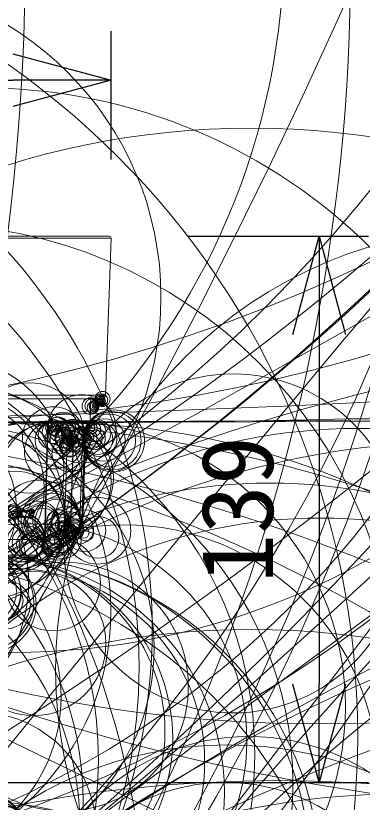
# Model space of a CAD drawing. Units: millimetres, scale not verified. Extents: x -3589 to 3594, y -1690 to 7220.
# Drawn here: x 4.23 to 13.05, y 27.98 to 48 of the extents above; entities that cross this region are included whole.
import ezdxf
from ezdxf.enums import TextEntityAlignment as Align

# ---------------------------------------------------------------- set-up
doc = ezdxf.new("R2010")
doc.units = ezdxf.units.MM
doc.header["$LTSCALE"] = 0.125
doc.layers.add('0-0_0', color=7, linetype='Continuous')
doc.layers.add('0-4_SUNPO', color=7, linetype='Continuous')
doc.layers.add('0-5_GAIKEI', color=1, linetype='Continuous', lineweight=18)
doc.styles.add('ＭＳ ゴシック', font='')
doc.styles.get('ＭＳ ゴシック').set_extended_font_data('MS Gothic')

# ---------------------------------------------------------------- blocks, each defined once
blk = doc.blocks.new('_Open30')
at = {"layer": '0-0_0'}
blk.add_line((0, 0), (-1, 0), dxfattribs=at)
blk.add_lwpolyline([(-1, 0.26795), (0, 0), (-1, -0.26795)], dxfattribs=at)
blk = doc.blocks.new('D1')
at = {"layer": '0-4_SUNPO'}
for p, q in [((183.7693, 357.8258), (183.7693, 361.0969)), ((200.1657, 357.8258), (200.1657, 361.0969)), ((186.2693, 359.8469), (197.6657, 359.8469))]:
    blk.add_line(p, q, dxfattribs=at)
at = {"layer": '0-4_SUNPO', "xscale": 2.5, "yscale": 2.5, "rotation": 180}
blk.add_blockref('_Open30', (183.7693, 359.8469), dxfattribs=at)
at = {"layer": '0-4_SUNPO', "xscale": 2.5, "yscale": 2.5}
blk.add_blockref('_Open30', (200.1657, 359.8469), dxfattribs=at)
at = {"layer": '0-4_SUNPO', "style": 'ＭＳ ゴシック'}
blk.add_text('φ164', height=1.833, dxfattribs=at).set_placement((188.8425, 360.4719), align=Align.BOTTOM_LEFT)
blk = doc.blocks.new('D2')
at = {"layer": '0-4_SUNPO'}
for p, q in [((202.1157, 355.8758), (206.7113, 355.8758)), ((205.4613, 353.3758), (205.4613, 344.4758)), ((193.9675, 341.9758), (206.7113, 341.9758))]:
    blk.add_line(p, q, dxfattribs=at)
at = {"layer": '0-4_SUNPO', "xscale": 2.5, "yscale": 2.5}
for p, rotation in [((205.4613, 355.8758), 90), ((205.4613, 341.9758), 270)]:
    blk.add_blockref('_Open30', p, dxfattribs=dict(at, rotation=rotation))
at = {"layer": '0-4_SUNPO', "style": 'ＭＳ ゴシック'}
blk.add_text('139', height=1.833, rotation=90, dxfattribs=at).set_placement((204.8363, 347.0508), align=Align.BOTTOM_LEFT)

msp = doc.modelspace()

# ---------------------------------------------------------------- linework, layer by layer
at = {"layer": '0-5_GAIKEI', "color": 7}
for p, q in [((6.6085, 42.3869), (-9.6879, 42.3869)), ((6.5191, 38.3435), (6.6585, 42.3352)), ((6.6585, 42.3352), (6.6585, 42.3369)), ((6.1248, 37.6907), (6.1443, 38.2469)), ((6.1889, 38.2349), (6.1861, 38.2375)), ((6.3315, 38.0969), (6.4236, 38.0969)), ((6.0208, 37.5158), (5.941, 35.1112)), ((5.7499, 34.7579), (3.8659, 33.434))]:
    msp.add_line(p, q, dxfattribs=at)
at = {"layer": '0-5_GAIKEI'}
for p, q in [((6.6585, 42.3352), (0.4, 42.3352)), ((6.4192, 38.2469), (-0.5038, 38.2469)), ((6.5191, 38.3435), (-0.4987, 38.3435)), ((6.4423, 38.2469), (6.4195, 38.2469)), ((6.1889, 38.2349), (6.2237, 38.2349)), ((6.3018, 38.1137), (6.3009, 38.1149)), ((6.3086, 38.1077), (6.3194, 38.1077)), ((6.4276, 38.1149), (6.3402, 38.1149)), ((5.4782, 37.6383), (5.79, 37.6383)), ((5.5012, 37.6896), (5.8148, 37.6902)), ((5.79, 37.6383), (6.0984, 37.6384)), ((5.8148, 37.6902), (6.1248, 37.6907)), ((5.042, 37.5044), (4.9704, 34.6907)), ((5.0518, 37.505), (4.9801, 34.6913)), ((5.3078, 37.5051), (5.2519, 37.5051)), ((5.4114, 37.5051), (5.3078, 37.5051)), ((6.0208, 37.5158), (5.8558, 37.5133)), ((5.5429, 37.2062), (5.5448, 37.2062)), ((5.6962, 37.2069), (5.5448, 37.2065)), ((5.7044, 37.2067), (5.6365, 35.1111)), ((5.7044, 37.2067), (5.6962, 37.2069)), ((5.9358, 37.2062), (5.8665, 35.1112)), ((5.9361, 37.2062), (5.8668, 35.1112)), ((5.9161, 35.1113), (5.9855, 37.2069)), ((5.9215, 35.1112), (5.9908, 37.2067)), ((5.9361, 37.2062), (5.9358, 37.2062)), ((5.9855, 37.2069), (5.9361, 37.2068)), ((5.9855, 37.2069), (5.9908, 37.2067)), ((4.2632, 35.2555), (4.2703, 35.2555)), ((4.3072, 35.3882), (4.3046, 35.3802)), ((4.3072, 35.3882), (4.3143, 35.3882)), ((4.3291, 35.4068), (4.6897, 35.4068)), ((4.3987, 35.3794), (4.3486, 35.2262)), ((4.3987, 35.3794), (4.5907, 35.3794)), ((4.4192, 35.2259), (4.4027, 35.2507)), ((4.4027, 35.2507), (4.5503, 35.2507)), ((4.4263, 35.2259), (4.4098, 35.2507)), ((4.5907, 35.3794), (4.5503, 35.2507)), ((4.7096, 35.366), (4.6732, 35.2468)), ((4.2782, 35.226), (4.2853, 35.226)), ((4.3486, 35.2262), (4.2853, 35.226)), ((4.4192, 35.2259), (4.6479, 35.2259)), ((5.339, 35.111), (5.3432, 35.1111)), ((5.3432, 35.1111), (5.3423, 35.0909)), ((5.3432, 35.1111), (5.4765, 35.111)), ((5.4765, 35.1111), (5.4783, 35.1112)), ((5.6365, 35.1111), (5.6283, 35.1113)), ((5.6365, 35.1111), (5.8665, 35.1112)), ((5.9162, 35.1113), (5.9215, 35.1112)), ((5.9215, 35.1112), (5.9409, 35.1112)), ((5.8194, 34.8875), (5.8194, 34.8877)), ((4.9695, 34.668), (2.3033, 34.668)), ((4.9704, 34.6907), (4.9695, 34.668)), ((4.9801, 34.6913), (4.9791, 34.6666)), ((5.1844, 34.7582), (5.5941, 34.758)), ((5.5941, 34.758), (5.7498, 34.7579)), ((4.7853, 34.2726), (2.0896, 34.2726)), ((4.7853, 34.2726), (4.7806, 34.2694)), ((4.8, 34.2786), (4.7949, 34.2752))]:
    msp.add_line(p, q, dxfattribs=at)
for centre, radius in [((2.1427, 3629.004), 3591.3658), ((-5.1046, 2542.8079), 2505.1696), ((590.5465, 767.5755), 958.075), ((-751.1344, 609.933), 957.9795), ((-8.3318, 472.2714), 434.6331), ((-277.8123, 362.382), 444.3438), ((-174.6696, 371.4816), 380.6788), ((342.9366, 294.1779), 444.3435), ((166.2718, 361.3122), 369.2026), ((5.2856, 299.9254), 262.2872), ((748.1304, -574.1808), 958.0751), ((96.6474, 155.2947), 165.9649), ((-99.457, 154.9398), 165.5192), ((-138.9289, 116.0925), 165.9649), ((135.4848, 115.8152), 165.5068), ((-55.5677, 122.893), 110.5216), ((52.4862, 122.8889), 110.5169), ((-593.5848, -731.7119), 958.0083), ((188.9631, 34.4445), 188.7281), ((-56.4538, 99.0423), 94.994), ((-346.016, -258.3671), 444.3436), ((103.4479, 71.9335), 110.5216), ((79.5863, 72.8113), 94.9804), ((-33.1322, 90.7377), 68.0182), ((30.0322, 90.7067), 67.981), ((-54.1368, 76.3961), 81.2755), ((29.3799, 89.6232), 66.7147), ((-32.337, 89.4386), 66.4933), ((56.9509, 70.5026), 81.2755), ((22.3362, 86.887), 59.37), ((-25.1152, 86.3013), 58.7119), ((87.6879, 38.3412), 87.3782), ((30.1981, 68.6972), 56.8107), ((-4.6174, 79.135), 41.4454), ((1.5391, 78.8228), 41.1332), ((274.7328, -326.5708), 444.3435), ((-41.5595, 54.974), 57.2001), ((-52.3313, 49.6432), 56.8107), ((11.9919, 66.3372), 36.3635), ((-14.989, 66.1743), 36.1811), ((-33.0981, 52.4844), 48.9191), ((29.9159, 52.4008), 48.7866), ((33.0392, 49.4639), 48.9191), ((-36.035, 49.361), 48.7866), ((-8.0386, 60.8391), 35.3338), ((4.9162, 60.528), 35.0197), ((-22.2241, 54.1087), 38.5078), ((-138.5686, -80.0076), 165.5124), ((135.8496, -80.2816), 165.9649), ((3.522, 53.7998), 28.0624), ((-13.9894, 42.3361), 35.0577), ((34.6602, 38.5874), 38.5036), ((-6.1614, 50.3574), 24.592), ((103.4437, -36.1204), 110.5169), ((4.1393, 50.3093), 18.5154), ((-7.038, 49.9359), 18.1006), ((20.1702, 36.5342), 30.8663), ((22.8909, 30.3552), 35.0577), ((15.5015, 38.4285), 20.9373), ((10.1994, 40.6319), 17.9413), ((-82.6706, -37.0041), 94.9866), ((7.2991, 38.3382), 18.7841), ((8.7346, 33.5908), 20.5663), ((-7.9202, 29.6739), 20.8516), ((4.8409, 29.674), 20.8517), ((-0.1634, 40.8374), 8.0922), ((-6.7122, 32.3834), 14.4178), ((-99.7268, -119.4838), 165.9651), ((-60.0303, -34.6916), 81.2755), ((96.3842, -119.1373), 165.5299), ((3.3705, 32.1197), 14.0458), ((-13.3082, 24.286), 20.8517), ((10.2288, 24.286), 20.8516), ((-5.7395, 31.4344), 13.1106), ((49.252, -13.8323), 56.8107), ((1.9042, 30.6671), 12.0336), ((16.4951, 31.3566), 11.2451), ((51.0574, -40.5851), 81.2755), ((-26.7291, 4.5031), 35.9985), ((-25.9702, 5.4558), 35.0577), ((26.7861, -15.4836), 55.5855), ((0.0005, 32.8592), 6.6571), ((2.682, 36.4651), 2.7788), ((0.4219, 29.1911), 9.89), ((9.7636, 34.5692), 4.3147), ((-3.3681, 29.0643), 9.7061), ((4.5865, 37.2537), 1.405), ((2.2761, 35.3276), 3.209), ((3.2986, 35.7889), 2.6754), ((2.6838, 35.9641), 2.2779), ((5.9133, 37.484), 0.8716), ((6.1348, 38.0636), 0.2117), ((6.1698, 38.0718), 0.1758), ((6.4294, 38.2993), 0.0565), ((6.4352, 38.2931), 0.0479), ((6.4404, 38.2848), 0.0382), ((6.4422, 38.2797), 0.0327), ((5.1988, 37.256), 0.7928), ((6.1963, 38.0253), 0.1486), ((6.2225, 38.0447), 0.116), ((6.2276, 38.0843), 0.1166), ((6.2572, 38.0694), 0.0734), ((6.2748, 38.093), 0.0686), ((6.283, 38.087), 0.0422), ((6.3048, 38.0973), 0.0383), ((6.3002, 38.098), 0.0218), ((6.3219, 38.1526), 0.0419), ((6.3241, 38.1456), 0.0345), ((6.319, 38.0986), 0.0241), ((6.3096, 38.1035), 0.0109), ((6.3255, 38.1367), 0.0255), ((6.3252, 38.1295), 0.0183), ((6.3145, 38.1061), 0.0053), ((6.3236, 38.1242), 0.0128), ((6.3225, 38.1227), 0.011), ((6.3281, 38.0991), 0.0149), ((6.3173, 38.1073), 0.00232), ((6.3187, 38.1077), 0.00083), ((6.3191, 38.1078), 0.00036), ((6.3193, 38.1078), 0.00016), ((6.3194, 38.1078), 0.00012), ((6.3194, 38.1077), 0.00008), ((6.3346, 38.099), 0.00838), ((6.338, 38.0988), 0.00503), ((6.34, 38.0984), 0.00298), ((6.3414, 38.098), 0.00153), ((6.3421, 38.0976), 0.00077), ((6.3423, 38.0974), 0.00046), ((6.4309, 38.1756), 0.0606), ((6.4376, 38.1589), 0.0426), ((6.4452, 38.1486), 0.0297), ((6.4518, 38.1439), 0.0217), ((6.4533, 38.1435), 0.0201), ((5.4353, 37.5178), 0.3923), ((6.7229, 37.1799), 0.7876), ((6.6089, 37.1884), 0.6733), ((6.6789, 37.1817), 0.7432), ((-5.1067, -11.1933), 48.8316), ((-5.039, 1.0211), 36.6697), ((1.9618, 1.1336), 36.5571), ((5.2173, 18.4471), 19.1912), ((2.1017, 28.4569), 9.1814), ((1.9726, 31.9114), 5.7793), ((5.3486, 30.4194), 7.2718), ((2.0492, 35.4871), 2.2028), ((5.1669, 36.1459), 1.4923), ((5.268, 36.2398), 1.4509), ((5.2414, 36.9055), 0.7847), ((5.2188, 37.1958), 0.4934), ((5.1401, 37.3043), 0.3336), ((5.194, 37.4), 0.2878), ((5.1733, 37.5034), 0.1823), ((5.1553, 37.5621), 0.121), ((5.2877, 37.5407), 0.243), ((5.2088, 37.5616), 0.1614), ((5.1616, 37.5815), 0.1101), ((5.314, 37.5295), 0.2606), ((5.1911, 37.5563), 0.1348), ((5.1379, 37.5974), 0.0816), ((5.1367, 37.5759), 0.077), ((5.6149, 37.2703), 0.3764), ((5.6913, 37.4241), 0.3022), ((5.6334, 37.4679), 0.2296), ((5.5909, 37.4912), 0.1811), ((5.5629, 37.5005), 0.1517), ((6.478, 37.2004), 0.5414), ((6.3709, 37.2163), 0.4336), ((12.9383, 23.078), 14.4178), ((3.223, 35.2299), 2.2591), ((5.3423, 37.219), 0.3623), ((5.1234, 37.5117), 0.1255), ((5.111, 37.5778), 0.0582), ((5.1088, 37.5923), 0.0447), ((5.1037, 37.597), 0.0377), ((5.402, 37.2167), 0.2944), ((5.4685, 37.2322), 0.2354), ((5.4766, 37.2231), 0.2195), ((5.8461, 37.1969), 0.3034), ((5.8262, 37.1973), 0.2816), ((5.8108, 37.2852), 0.18), ((6.3228, 37.2201), 0.385), ((6.2256, 37.2388), 0.2866), ((6.1882, 37.2412), 0.2488), ((6.1225, 37.259), 0.1816), ((0.8242, 33.5654), 3.7377), ((5.6139, 36.8457), 0.4575), ((5.6097, 37.0365), 0.2666), ((5.6253, 37.0453), 0.2575), ((5.5485, 37.2345), 0.1467), ((5.6317, 37.1273), 0.2029), ((5.5662, 37.2526), 0.1356), ((5.6001, 37.1782), 0.1245), ((5.6281, 37.1792), 0.1509), ((5.6028, 37.2473), 0.0909), ((5.6405, 37.1789), 0.123), ((5.5932, 37.2335), 0.0688), ((5.6387, 37.2185), 0.1114), ((5.6182, 37.2428), 0.0865), ((5.6176, 37.2694), 0.0815), ((5.7395, 37.2199), 0.1943), ((5.7464, 37.2121), 0.2005), ((5.6852, 37.2294), 0.1368), ((5.669, 37.2442), 0.1198), ((5.6116, 37.2662), 0.0622), ((5.5864, 37.2661), 0.0355), ((5.6347, 37.248), 0.083), ((5.6337, 37.2613), 0.0805), ((5.6056, 37.2624), 0.0505), ((5.61, 37.277), 0.0521), ((5.5873, 37.2745), 0.0286), ((5.6053, 37.2815), 0.0456), ((5.5816, 37.2805), 0.0203), ((5.6375, 37.2595), 0.0541), ((5.6439, 37.2819), 0.0524), ((5.6519, 37.2425), 0.0584), ((5.65, 37.274), 0.0547), ((5.6548, 37.2684), 0.0347), ((5.6579, 37.2918), 0.0353), ((5.6594, 37.2671), 0.0327), ((5.6632, 37.2749), 0.0241), ((5.9003, 37.2967), 0.0897), ((5.9447, 37.3059), 0.0444), ((6.0815, 37.2628), 0.1399), ((6.0445, 37.2786), 0.1011), ((6.022, 37.2777), 0.0786), ((5.9855, 37.2892), 0.0403), ((6.0086, 37.2905), 0.0633), ((5.9669, 37.3133), 0.021), ((5.9718, 37.3046), 0.0259), ((5.9901, 37.2983), 0.0432), ((5.959, 37.2999), 0.0117), ((5.9773, 37.3051), 0.0287), ((5.9698, 37.3111), 0.0191), ((5.9723, 37.3112), 0.0192), ((5.9745, 37.3182), 0.0119), ((15.825, 15.0686), 22.1096), ((4.1219, 35.1557), 1.3571), ((4.2219, 35.1521), 1.2553), ((-2.2416, 27.9795), 8.1942), ((10.7023, 22.5635), 13.5405), ((4.8407, 35.1541), 1.0269), ((5.1235, 35.169), 0.7481), ((5.1734, 35.1517), 0.6958), ((4.8216, 35.124), 0.5217), ((5.2673, 35.1321), 0.5998), ((5.2674, 35.1317), 0.5994), ((5.2955, 35.1271), 0.5714), ((6.3127, 34.8932), 0.8487), ((4.1814, 35.3873), 0.1884), ((4.1468, 35.3638), 0.1466), ((4.1681, 35.3733), 0.1637), ((4.8867, 35.0955), 0.4507), ((4.9259, 35.0633), 0.3999), ((4.6507, 35.3842), 0.0616), ((5.5279, 35.1232), 0.3938), ((-36.1186, -13.6529), 48.9191), ((32.9556, -13.5501), 48.7866), ((4.2773, 34.7017), 0.693), ((4.2987, 34.7013), 0.6814), ((4.3785, 34.6763), 0.5887), ((4.4062, 34.6721), 0.5699), ((4.2252, 35.2733), 0.0695), ((4.2782, 35.2434), 0.0174), ((4.2942, 35.2448), 0.0328), ((4.2866, 35.2452), 0.0252), ((4.2815, 35.2439), 0.0199), ((4.278, 35.2417), 0.0157), ((4.3026, 35.2443), 0.0341), ((4.2947, 35.2452), 0.0262), ((4.2888, 35.2443), 0.0203), ((4.2852, 35.2419), 0.0159), ((4.3422, 35.3762), 0.037), ((4.3325, 35.3824), 0.0255), ((4.3292, 35.3868), 0.02), ((4.3502, 35.3759), 0.038), ((4.34, 35.3822), 0.0259), ((4.3362, 35.3867), 0.0201), ((4.6366, 35.2577), 0.0382), ((4.6467, 35.2517), 0.0265), ((4.6479, 35.2535), 0.0276), ((4.6672, 35.3816), 0.0449), ((4.6487, 35.2494), 0.0234), ((4.679, 35.3816), 0.0331), ((4.6869, 35.3835), 0.025), ((4.6899, 35.3853), 0.0215), ((5.3276, 35.1199), 0.309), ((5.3277, 35.1201), 0.3007), ((5.3743, 35.0953), 0.248), ((5.3878, 35.0768), 0.2349), ((5.6082, 35.0798), 0.3025), ((5.9916, 34.8951), 0.5318), ((5.8391, 34.9276), 0.3739), ((6.325, 34.7239), 0.533), ((11.9892, 22.1053), 13.1106), ((4.5918, 29.5478), 5.5195), ((6.9785, 28.5833), 6.4621), ((4.4872, 34.6271), 0.4694), ((5.4271, 34.6551), 0.4714), ((5.3583, 34.7182), 0.3781), ((5.3786, 34.7154), 0.3982), ((5.3658, 34.7923), 0.3212), ((5.3447, 34.8845), 0.2266), ((5.4237, 35.0483), 0.1798), ((5.4439, 35.0072), 0.1456), ((5.4592, 35), 0.1198), ((5.4726, 34.9535), 0.0847), ((5.4789, 34.9622), 0.0772), ((5.7167, 34.9123), 0.2563), ((5.5965, 34.9127), 0.1361), ((5.7066, 34.9322), 0.2413), ((5.6157, 34.9312), 0.1504), ((5.6912, 35.0161), 0.1979), ((5.752, 34.9591), 0.1146), ((6.0167, 34.8373), 0.2037), ((4.5501, 34.5994), 0.4088), ((4.5925, 34.5523), 0.3402), ((5.3072, 34.5018), 0.3603), ((5.4838, 34.9174), 0.0469), ((5.4899, 34.9261), 0.0395), ((5.4852, 34.9001), 0.0295), ((5.541, 34.9084), 0.0805), ((5.5086, 34.9021), 0.0475), ((5.4914, 34.8957), 0.0291), ((5.4834, 34.8902), 0.0195), ((5.5591, 34.927), 0.0936), ((5.5239, 34.9211), 0.0579), ((5.5008, 34.9138), 0.0337), ((5.4891, 34.9065), 0.0199), ((5.7856, 34.9216), 0.0642), ((5.806, 34.8946), 0.0303), ((5.8145, 34.879), 0.0126), ((5.9553, 34.843), 0.1446), ((5.8168, 34.8718), 0.00506), ((5.8563, 34.8678), 0.0425), ((5.8308, 34.871), 0.0168), ((5.8206, 34.8706), 0.00658), ((5.817, 34.8693), 0.00272), ((5.8167, 34.8691), 0.00237), ((5.8592, 34.8804), 0.0404), ((-1.4635, 27.3826), 7.3294), ((1.2819, 30.653), 4.1052), ((5.1804, 33.5509), 1.2072), ((4.6277, 34.5297), 0.3045), ((4.6362, 34.5021), 0.2737), ((5.1669, 34.3511), 0.4069), ((5.1553, 34.4959), 0.2616), ((5.1662, 34.5235), 0.2401), ((5.1441, 34.5546), 0.2019), ((5.2566, 34.5262), 0.3042), ((5.1719, 34.5824), 0.2025), ((5.1078, 34.6319), 0.1215), ((5.0582, 34.674), 0.0565), ((0.5611, 22.0196), 12.2573), ((3.6298, 25.8776), 8.3682), ((3.6364, 26.1563), 8.0938), ((3.529, 28.2334), 6.0123), ((3.5788, 29.6014), 4.6482), ((3.564, 29.7793), 4.466), ((3.5154, 33.0185), 1.2358), ((3.5041, 33.0597), 1.1907), ((3.45, 33.3189), 0.926), ((3.4542, 33.3389), 0.9096), ((5.4592, 30.9233), 3.1651), ((3.38, 33.354), 0.8713), ((4.1226, 29.0154), 4.9173), ((4.6957, 32.0183), 1.8327), ((3.9911, 33.0106), 0.6157), ((3.9306, 33.1196), 0.4892), ((30.0187, -16.6734), 48.9191), ((-5.6538, 20.0063), 12.2573), ((10.2288, 11.5249), 20.8517), ((-32.9952, -16.5898), 48.7866), ((53.3816, -63.2406), 95.0057), ((3.2498, 27.2463), 3.0309), ((-23.2495, -0.7232), 30.8663), ((10.1638, 24.0665), 5.5874), ((9.6192, 19.7339), 9.7061), ((-2.3977, 19.8185), 9.3817), ((-0.6796, 19.8228), 9.3864), ((0.977, 24.351), 4.7871), ((10.91, -6.5251), 35.0577), ((9.5702, 23.5678), 4.9173), ((2.8353, 26.4044), 2.0063), ((-3.457, 18.7655), 9.3864), ((2.5744, 15.8047), 12.2573), ((0.3734, 18.7635), 9.3817), ((14.1457, 7.6312), 20.5663)]:
    msp.add_circle(centre, radius, dxfattribs=at)
at = {"layer": '0-5_GAIKEI', "color": 7}
for centre, radius in [((6.4425, 38.2442), 0.1918), ((6.4167, 38.2221), 0.1578), ((6.3921, 38.1952), 0.1216), ((6.3687, 38.1754), 0.0909), ((6.3559, 38.1579), 0.0696), ((6.3322, 38.1377), 0.0384), ((6.3372, 38.1363), 0.0411), ((6.3316, 38.1279), 0.0309), ((6.3179, 38.1213), 0.0166), ((6.3122, 38.1141), 0.00739), ((6.3096, 38.1101), 0.00266), ((6.3088, 38.1086), 0.00092), ((6.3087, 38.108), 0.00033), ((6.3115, 37.3692), 0.3433), ((6.259, 37.426), 0.266), ((6.2027, 37.4747), 0.1915), ((6.1639, 37.4993), 0.1455), ((6.1343, 37.5114), 0.1135)]:
    msp.add_circle(centre, radius, dxfattribs=at)
for centre, radius, start, end in [((6.6085, 42.3369), 0.05, 0, 90), ((6.2123, 38.2624), 0.0361, 205.27882, 223.54029), ((-5.3104, 39.5139), 11.8634, 353.3551, 354.00269), ((6.4192, 38.3469), 0.1, 313.52312, 358), ((-14.411, 18.8794), 28.2662, 42.88055, 43.22387), ((-14.5114, 18.7937), 28.3982, 42.87216, 43.2034), ((6.4236, 38.1469), 0.05, 269.99973, 353.36105), ((6.0549, 37.6932), 0.07, 308.48068, 357.99758), ((5.4912, 35.1262), 0.4501, 305.08521, 358.0831)]:
    msp.add_arc(centre, radius, start, end, dxfattribs=at)
at = {"layer": '0-5_GAIKEI'}
for centre, radius, start, end in [((6.2476, 38.2498), 0.0282, 185.73185, 211.89869), ((-11.1121, 24.9488), 21.8615, 37.0312, 37.46584), ((6.4192, 38.3469), 0.1, 270, 313.52312), ((-5.3067, 39.482), 11.8138, 353.35514, 353.9993), ((-11.2032, 24.8948), 21.9466, 37.03995, 37.43344), ((6.429, 38.1895), 0.0746, 268.94685, 275.71023), ((5.0445, 37.5502), 0.0458, 266.82174, 279.19856), ((5.723, 37.4926), 0.6713, 174.76934, 178.94144), ((6.7573, -23.4883), 61.0082, 90.84665, 91.26412), ((-3406.0433, 144.3566), 3413.2685, 358.16587, 358.20106), ((-3422.9398, 144.8838), 3430.175, 358.16611, 358.20112), ((4731.25, -116.9478), 4728.0675, 178.13159, 178.157), ((-13.6478, 41.2593), 18.8905, 341.46858, 341.86723), ((-15.0477, 41.7268), 20.3731, 341.47959, 341.87276), ((4.9682, 34.6187), 0.0492, 77.11492, 88.47805), ((4.9729, 34.7354), 0.0448, 266.81048, 279.31651), ((4.7735, 34.3073), 0.0386, 280.57577, 303.66428), ((4.7779, 34.3114), 0.0396, 280.86438, 304.0444)]:
    msp.add_arc(centre, radius, start, end, dxfattribs=at)
at = {"layer": '0-5_GAIKEI', "color": 7}
msp.add_ellipse((6.3315, 38.1269), major_axis=(0, 0.03), ratio=0.99382, start_param=2.268928, end_param=3.1415927, dxfattribs=at)
at = {"layer": '0-5_GAIKEI'}
for centre, major_axis, ratio, start_param, end_param in [((6.3423, 38.1269), (0, 0.03), 0.995182, 2.268928, 3.1415927), ((6.4236, 38.1469), (0, -0.05), 0.104528, 0, 0.876058)]:
    msp.add_ellipse(centre, major_axis=major_axis, ratio=ratio, start_param=start_param, end_param=end_param, dxfattribs=at)

# ---------------------------------------------------------------- block references
at = {"layer": '0-4_SUNPO'}
for name in ['D1', 'D2']:
    msp.add_blockref(name, (-193.5072, -313.4888), dxfattribs=at)

doc.saveas('drawing.dxf')
